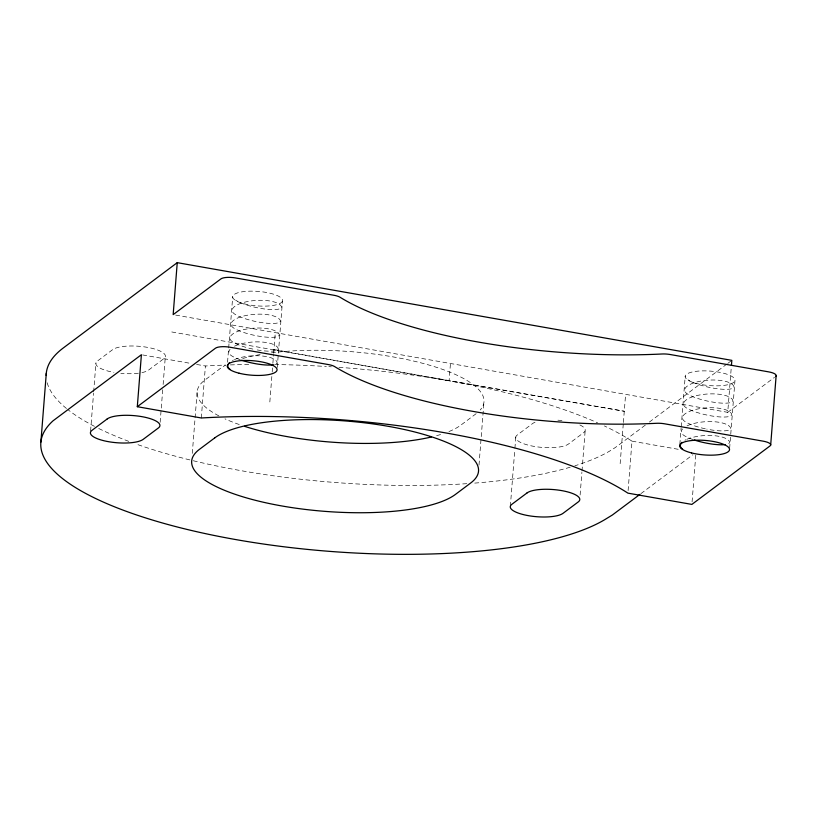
<?xml version="1.0" encoding="UTF-8"?>
<svg xmlns="http://www.w3.org/2000/svg" width="817" height="817" viewBox="0 0 817 817"><rect width="100%" height="100%" fill="white"/><g stroke="black" fill="none" stroke-linecap="round" stroke-linejoin="round"><path stroke-width="0.61" stroke-dasharray="4.08 3.06" d="M90.585 431.008L93.567 393.202M93.659 391.935L95.946 362.952M160.152 422.287L162.736 389.525M163.134 384.48L165.31 356.753M192.291 453.384L197.152 391.629M201.309 417.977L205.404 365.996A329.251 95.712 4.5 0 1 225.308 365.066M227.555 362.176L232.712 296.653M269.835 401.944L272.092 373.236M272.194 371.99L272.776 364.505M272.878 363.259L273.562 354.517M273.664 353.271L275.288 332.631M277.259 367.436L282.508 300.646A24.98 7.261 4.5 0 0 245.774 291.383A24.98 7.261 4.5 0 0 244.559 303.904A24.98 7.261 4.5 0 0 282.508 300.646M171.795 331.968L624.28 411.247L449.095 380.824L450.463 363.494M478.997 465.057L483.96 402.046M510.349 506.234L514.812 449.524M514.904 448.267L515.803 436.921M580.111 494.99L581.898 472.308M581.99 471.052L585.166 430.722M620.154 463.658L623.3 423.727M623.391 422.481L625.608 394.356M628.099 490.598L631.99 441.149A329.251 95.712 4.5 0 0 604.406 425.963M679.836 444.417L681.123 428.026M681.225 426.77L685.187 376.361M692.081 501.873L695.778 454.957M175.655 315.076L727.733 412.34L731.327 366.7M729.632 448.41L734.983 380.354A24.98 7.261 4.5 0 0 698.249 371.102A24.98 7.261 4.5 0 0 697.034 383.622A24.98 7.261 4.5 0 0 734.983 380.354M476.137 413.698L460.931 425.075A136.245 39.604 4.5 0 1 448.656 431.682M645.318 425.116L617.836 445.684A295.192 85.816 4.5 0 1 574.902 465.782M649.382 422.072L726.732 364.168M727.753 363.412L731.828 360.358M727.733 412.34L774.496 377.352M640.926 493.631L692.918 454.712M142.658 354.946L191.597 363.565M196.611 364.453L205.404 365.996M631.99 441.149L679.662 449.554M273.961 349.533L449.095 380.824M230.374 364.903A329.251 95.712 4.5 0 1 249.399 364.505M274.716 364.545A329.251 95.712 4.5 0 1 326.351 366.486M328.863 366.639A329.251 95.712 4.5 0 1 331.385 366.802M338.953 367.323A329.251 95.712 4.5 0 1 597.564 422.818M570.164 467.222A295.192 85.816 4.5 0 1 474.299 483.133M466.762 483.674A295.192 85.816 4.5 0 1 191.055 460.206M189.85 459.91A295.192 85.816 4.5 0 1 135.285 443.743M128.759 441.354A295.192 85.816 4.5 0 1 97.631 427.955M94.415 426.311A295.192 85.816 4.5 0 1 68.373 410.011M66.463 408.49A295.192 85.816 4.5 0 1 47.049 382.285M579.876 424.963A27.247 7.925 4.5 0 1 583.675 432.642L568.479 444.019A27.247 7.925 4.5 0 1 533.767 446.337A27.247 7.925 4.5 0 1 517.284 435.001L532.49 423.625A27.247 7.925 4.5 0 1 535.717 422.011M557.909 420.183A27.247 7.925 4.5 0 1 563.781 420.775M141.944 372.603A27.247 7.925 4.5 0 0 148.623 370.05L163.819 358.673A27.247 7.925 4.5 0 0 147.346 347.337A27.247 7.925 4.5 0 0 112.634 349.656L97.437 361.032A27.247 7.925 4.5 0 0 113.91 372.368M138.379 373.206A27.247 7.925 4.5 0 1 120.845 373.308M440.577 434.521A136.245 39.604 4.5 0 1 436.094 435.808M239.248 424.534A136.245 39.604 4.5 0 1 225.012 418.876M218.874 415.884A136.245 39.604 4.5 0 1 204.975 379.976L220.181 368.6A136.245 39.604 4.5 0 1 225.645 365.158M271.418 352.852A136.245 39.604 4.5 0 1 425.32 364.014A136.245 39.604 4.5 0 1 480.202 410.001M242.741 358.5A136.245 39.604 4.5 0 1 260.123 354.558M684.942 440.24A24.704 8.66 -3.6 0 1 685.892 439.75M686.913 439.291A24.704 8.66 -3.6 0 1 727.191 439.28A24.704 5.545 12.2 0 1 727.406 444.121M692.734 439.475A24.704 5.545 12.2 0 1 683.706 435.287A24.704 8.66 -3.6 0 1 682.552 428.986M686.985 425.892A24.704 8.66 -3.6 0 1 728.284 425.412M728.284 425.402A24.704 5.545 12.2 0 1 706.807 429.119M705.285 428.802A24.704 5.545 12.2 0 1 684.799 421.419A24.704 8.66 -3.6 0 1 696.554 409.235A24.704 8.66 -3.6 0 1 729.367 411.554A24.704 5.545 12.2 0 1 718.163 416.793A24.704 5.545 12.2 0 1 685.892 407.56A24.704 8.66 -3.6 0 1 697.647 395.377A24.704 8.66 -3.6 0 1 730.459 397.695A24.704 5.545 12.2 0 1 719.246 402.934A24.704 5.545 12.2 0 1 686.985 393.702A24.704 8.66 -3.6 0 1 698.739 381.519A24.704 8.66 -3.6 0 1 731.552 383.827A24.704 5.545 12.2 0 1 720.339 389.076A24.704 5.545 12.2 0 1 688.067 379.834M232.477 360.522A24.704 8.66 -3.6 0 1 233.417 360.042M234.438 359.572A24.704 8.66 -3.6 0 1 274.716 359.562A24.704 5.545 12.2 0 1 274.941 364.402M240.269 359.756A24.704 5.545 12.2 0 1 231.231 355.569A24.704 8.66 -3.6 0 1 230.088 349.267M234.51 346.173A24.704 8.66 -3.6 0 1 275.809 345.703A24.704 5.545 12.2 0 1 254.332 349.4M252.81 349.084A24.704 5.545 12.2 0 1 232.324 341.71A24.704 8.66 -3.6 0 1 244.089 329.527A24.704 8.66 -3.6 0 1 276.902 331.845A24.704 5.545 12.2 0 1 265.688 337.084A24.704 5.545 12.2 0 1 233.417 327.852A24.704 8.66 -3.6 0 1 245.171 315.668A24.704 8.66 -3.6 0 1 277.994 317.976A24.704 5.545 12.2 0 1 266.781 323.215A24.704 5.545 12.2 0 1 234.51 313.983A24.704 8.66 -3.6 0 1 246.264 301.8A24.704 8.66 -3.6 0 1 279.077 304.118A24.704 5.545 12.2 0 1 267.864 309.357A24.704 5.545 12.2 0 1 235.602 300.125"/><path stroke-width="1.23" d="M40.881 442.109L46.303 373.226M137.307 406.703L215.484 348.195A11.356 3.299 4.5 0 1 229.945 347.225L328.465 364.586A11.213 3.258 4.5 0 1 334.602 366.567A255.455 74.265 4.5 0 0 656.48 423.298A11.367 3.299 4.5 0 1 664.67 423.819L763.19 441.17A11.356 3.299 4.5 0 1 770.053 445.898L691.876 504.406L627.905 493.141A329.251 95.712 4.5 0 0 201.309 417.977L137.307 406.703L141.402 354.721L53.044 420.806A295.192 85.816 4.5 0 0 236.327 539.669A295.192 85.816 4.5 0 0 606.857 518.366L612.382 514.996L639.905 494.397M731.429 365.434L731.828 360.358L177.248 262.655L173.163 314.637L220.937 278.883A11.356 3.299 4.5 0 1 235.398 277.923L333.918 295.274A11.213 3.258 4.5 0 1 340.056 297.255A255.455 74.265 4.5 0 0 661.933 353.996A11.367 3.299 4.5 0 1 670.124 354.507L768.644 371.868A11.356 3.299 4.5 0 1 775.915 376.198M770.676 445.102L776.13 375.789M177.248 262.655L63.256 347.991A295.192 85.816 4.5 0 0 46.181 375.473M431.325 437.003A136.245 39.604 4.5 0 1 244.518 426.311M725.149 444.581A24.704 5.545 12.2 0 1 694.052 439.924M682.614 449.136A24.704 8.66 -3.6 0 1 681.991 442.303M273.511 364.739A24.704 5.545 12.2 0 1 241.577 360.205M230.149 369.417A24.704 8.66 -3.6 0 1 228.229 364.229M228.566 363.677A24.704 8.66 -3.6 0 1 229.516 362.585M107.18 418.968L91.974 430.345A27.247 7.925 4.5 0 0 108.457 441.68A27.247 7.925 4.5 0 0 143.169 439.362L158.365 427.985A27.247 7.925 4.5 0 0 141.892 416.65A27.247 7.925 4.5 0 0 107.18 418.968M214.718 437.912L199.522 449.289A136.245 39.604 4.5 0 0 281.906 505.968A136.245 39.604 4.5 0 0 455.478 494.387L470.674 483.01A136.245 39.604 4.5 0 0 388.3 426.331A136.245 39.604 4.5 0 0 214.718 437.912M527.036 492.937L511.83 504.314A27.247 7.925 4.5 0 0 528.313 515.65A27.247 7.925 4.5 0 0 563.025 513.331L578.222 501.955A27.247 7.925 4.5 0 0 561.749 490.619A27.247 7.925 4.5 0 0 527.036 492.937M691.58 452.935A24.98 7.261 4.5 0 0 729.53 449.667A24.98 7.261 4.5 0 0 692.785 440.414A24.98 7.261 4.5 0 0 691.58 452.935M239.105 373.216A24.98 7.261 4.5 0 0 277.055 369.958A24.98 7.261 4.5 0 0 240.321 360.695A24.98 7.261 4.5 0 0 239.105 373.216"/></g></svg>
